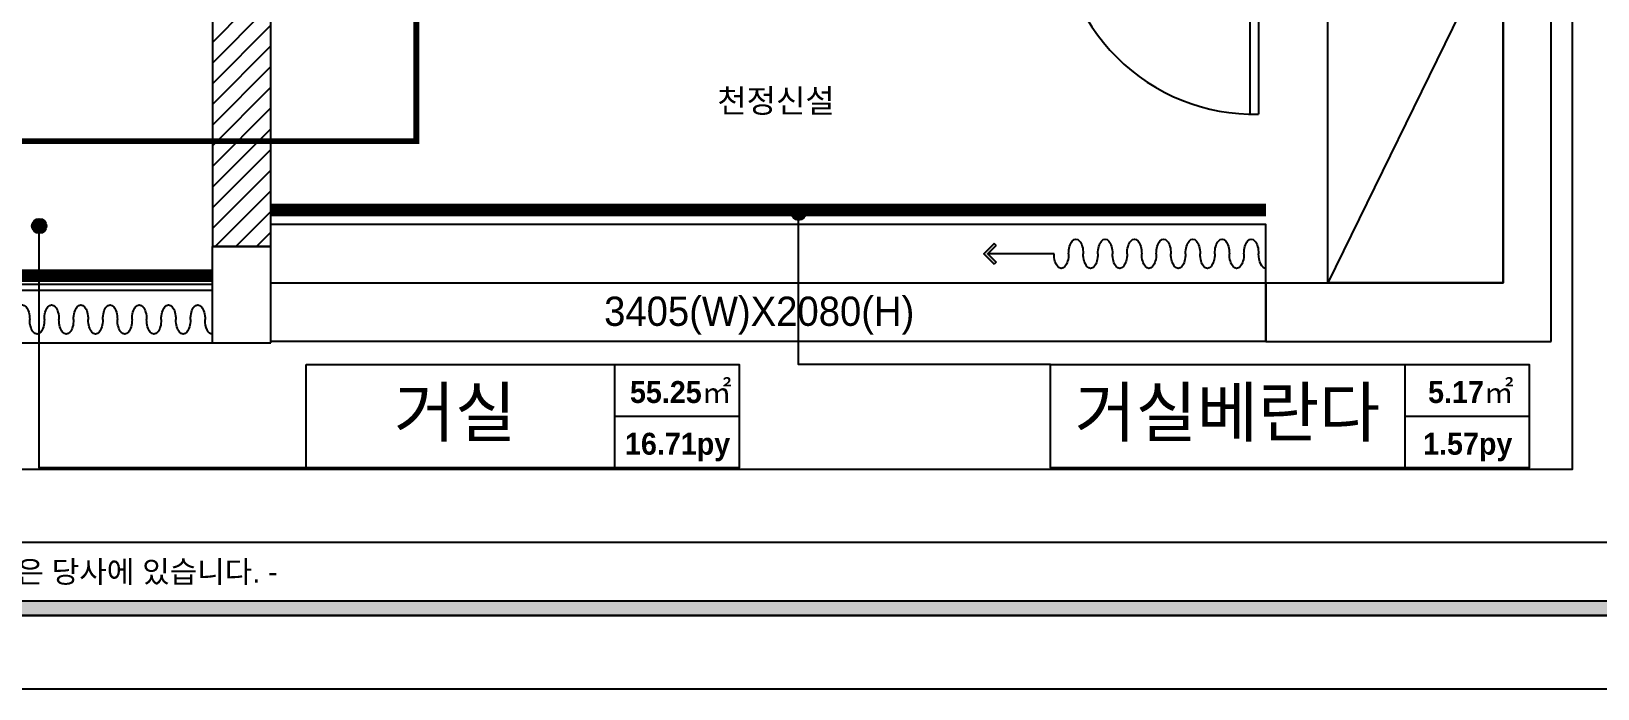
# Model space of a CAD drawing. Header units: inches. Extents: x -55157 to -7160, y -122257 to -52101.
# Drawn here: x -20336 to -14976, y -101594 to -99346 of the extents above; entities that cross this region are included whole.
import ezdxf
from ezdxf.enums import TextEntityAlignment as Align

# ---------------------------------------------------------------- set-up
doc = ezdxf.new("R2010")
doc.units = ezdxf.units.IN
doc.header["$LTSCALE"] = 50
doc.header["$MEASUREMENT"] = 0
for name, pattern in [('DASHEDX2', [1.5, 1, -0.5]), ('HID', [2.5, 1.5, -1]), ('HIDDEN', [0.375, 0.25, -0.125])]:
    doc.linetypes.add(name, pattern=pattern)
for name, color, linetype in [('0-ELC TEXT', 7, 'Continuous'), ('01. F-소품', 3, 'Continuous'), ('03-TEXT', 3, 'Continuous'), ('03-WAL NEW', 3, 'Continuous'), ('06-FUR', 6, 'Continuous'), ('06-LIGHT', 4, 'Continuous'), ('3.기호.계단선', 30, 'Continuous'), ('CEIL-LIGHT', 7, 'Continuous'), ('FORM(YOURNAME)-1', 1, 'Continuous'), ('FORM(YOURNAME)-11', 1, 'Continuous'), ('도면층2', 2, 'Continuous'), ('도면층4', 4, 'Continuous'), ('도면층5', 5, 'Continuous')]:
    doc.layers.add(name, color=color, linetype=linetype)
doc.styles.add('YOURNAME', font='HY울릉도M.TTF')
doc.styles.add('넥슨고딕', font='NEXONLv1GothicBold.ttf')
doc.styles.add('코레일둥고', font='Korail_Round_Gothic_Medium.ttf')

# ---------------------------------------------------------------- blocks, each defined once
blk = doc.blocks.new('FORM-ELEVATION')
at = {"layer": 'FORM(YOURNAME)-11'}
h = blk.add_hatch(color=256, dxfattribs=at)
h.dxf.hatch_style = 1
h.paths.add_polyline_path([(-10309, 35708), (71691, 35708), (71691, 35508), (-10309, 35508)])
h.paths.add_polyline_path([(-10309, -21492), (71691, -21492), (71691, -21692), (-10309, -21692)])
at = {"layer": 'Defpoints', "color": 158}
blk.add_line((62481, -20692), (-10309, -20692), dxfattribs=at)
for points in [[(-10309, -21692), (71691, -21692), (71691, 35708), (-10309, 35708)], [(-8309, 33708), (61071, 33708), (61071, -19692), (-8309, -19692)]]:
    blk.add_lwpolyline(points, close=True, dxfattribs=at)
at = {"layer": 'FORM(YOURNAME)-11', "color": 250}
blk.add_lwpolyline([(-11309, -22692), (72691, -22692), (72691, 36708), (-11309, 36708)], close=True, dxfattribs=at)
at = {"layer": 'FORM(YOURNAME)-11'}
blk.add_lwpolyline([(-10309, -21492), (71691, -21492), (71691, -21692), (-10309, -21692)], close=True, dxfattribs=at)
at = {"layer": 'FORM(YOURNAME)-11', "color": 1, "style": 'YOURNAME'}
blk.add_text("- 본 도서는 어떠한 경우에도 무단으로 도용할 수 없으며 도용시 '지적재산권' 보호에 관한 법률에 의거, 법적 분쟁이 발생합니다.  또한 본 도서에 관한 모든 저작권은 당사에 있습니다. -", height=300, dxfattribs=at).set_placement((28146, -21092), align=Align.MIDDLE_CENTER)
at = {"layer": 'FORM(YOURNAME)-11', "color": 3, "style": 'YOURNAME'}
for tag, height, p in [('1', 450, (71041, -1219)), ('2', 450, (71041, -1863)), ('3', 450, (71041, -3150)), ('4', 450, (71041, -5081)), ('5', 515, (71041, -7398)), ('6', 515, (71041, -9650)), ('7', 515, (71041, -11903)), ('8', 515, (71041, -14155)), ('9', 515, (71041, -16408)), ('10', 515, (66791, -18596)), ('11', 515, (71041, -18660)), ('12', 515, (66791, -20848)), ('13', 515, (71041, -20848))]:
    blk.add_attdef(tag, text='', height=height, dxfattribs=at).set_placement(p, align=Align.MIDDLE_RIGHT)
blk = doc.blocks.new('vudauseh')
at = {"layer": '도면층2'}
for p, q in [((-36635, -66300.2), (-36635, -55341.2)), ((-36799, -66100.2), (-36799, -64873.2)), ((-41216, -66280.2), (-41216, -65975.2)), ((-41016, -65975.2), (-41216, -65975.2)), ((-41016, -66305.2), (-41016, -65975.2)), ((-37611, -66100.2), (-36799, -66100.2)), ((-37611, -66300.2), (-37611, -66100.2)), ((-37611, -66300.2), (-36635, -66300.2)), ((-41216, -66305.2), (-41016, -66305.2))]:
    blk.add_line(p, q, dxfattribs=at)
at = {"layer": '도면층4'}
for p, q in [((-41216, -65975.2), (-41016, -65975.2)), ((-41016, -65975.2), (-41216, -65975.2)), ((-46635, -66305.2), (-41216, -66305.2))]:
    blk.add_line(p, q, dxfattribs=at)
for points in [[(-41216, -66105.2), (-46635, -66105.2), (-46635, -66305.2), (-41216, -66305.2)], [(-37611, -66300.2), (-41016, -66300.2), (-41016, -66100.2), (-37611, -66100.2)]]:
    blk.add_lwpolyline(points, close=True, dxfattribs=at)
at = {"layer": '0-ELC TEXT', "style": '코레일둥고'}
blk.add_text('3405(W)X2080(H)', height=100, dxfattribs=at).set_placement((-39875.5, -66247))
blk = doc.blocks.new('ccjwsjdeh')
at = {"layer": '03-WAL NEW'}
h = blk.add_hatch(dxfattribs=at)
h.set_pattern_fill('_USER', color=256, scale=50, angle=45, style=0, pattern_type=0)
h.set_pattern_definition([(45, (21500, -16519.2), (-35.35534, 35.35534), [])])
h.paths.add_polyline_path([(-19516, -81684.4), (-19716, -81684.4), (-19716, -82494.4), (-19516, -82494.4)])
blk.add_lwpolyline([(-19516, -81684.4), (-19716, -81684.4), (-19716, -82494.4), (-19516, -82494.4)], close=True, dxfattribs=at)
at = {"layer": '06-FUR', "color": 8}
blk.add_line((-15299, -81392.4), (-15899, -82619.4), dxfattribs=at)
blk.add_lwpolyline([(-15899, -81392.4), (-15299, -81392.4), (-15299, -82619.4), (-15899, -82619.4)], close=True, dxfattribs=at)
at = {"layer": '도면층4', "color": 8}
for p, q in [((-16166.1, -81362.4), (-16166.1, -82041.9)), ((-16136.1, -81362.4), (-16136.1, -82042.4))]:
    blk.add_line(p, q, dxfattribs=at)
at = {"layer": '도면층5', "color": 8}
blk.add_arc((-16151.1, -81376.9), 665.2, 178.7547, 271.2922, dxfattribs=at)
blk.add_blockref('vudauseh', (21500, -16519.2))
blk = doc.blocks.new('FFSFDF')
at = {"layer": '01. F-소품'}
blk.add_hatch(color=8, dxfattribs=at).paths.add_polyline_path([(1567672.9, 1746751.1), (1567679.9, 1746744.1), (1567715.3, 1746779.4), (1567679.9, 1746814.8), (1567672.9, 1746807.7), (1567701.2, 1746779.4)])
at = {"layer": '01. F-소품', "color": 8}
for p, q in [((1567474.8, 1746779.4), (1567701.2, 1746779.4)), ((1567672.9, 1746807.7), (1567679.9, 1746814.8)), ((1567672.9, 1746751.1), (1567679.9, 1746744.1))]:
    blk.add_line(p, q, dxfattribs=at)
for points in [[(1567672.9, 1746807.7), (1567701.2, 1746779.4), (1567672.9, 1746751.1)], [(1567679.9, 1746814.8), (1567715.3, 1746779.4), (1567679.9, 1746744.1)]]:
    blk.add_lwpolyline(points, dxfattribs=at)
for centre, start_param, end_param in [((1566799.8, 1746779.4), 1.570796, 4.712389), ((1566899.8, 1746779.4), 1.570796, 4.712389), ((1566999.8, 1746779.4), 1.570796, 4.712389), ((1567099.8, 1746779.4), 1.570796, 4.712389), ((1567199.8, 1746779.4), 1.570796, 4.712389), ((1567299.8, 1746779.4), 1.570796, 4.712389), ((1567399.8, 1746779.4), 1.570796, 4.712389), ((1566749.8, 1746779.4), 6.283185, 7.853982), ((1566849.8, 1746779.4), 4.712389, 7.853982), ((1566949.8, 1746779.4), 4.712389, 7.853982), ((1567049.8, 1746779.4), 4.712389, 7.853982), ((1567149.8, 1746779.4), 4.712389, 7.853982), ((1567249.8, 1746779.4), 4.712389, 7.853982), ((1567349.8, 1746779.4), 4.712389, 7.853982), ((1567449.8, 1746779.4), 4.712389, 7.853982)]:
    blk.add_ellipse(centre, major_axis=(0, -50), ratio=0.5, start_param=start_param, end_param=end_param, dxfattribs=at)

msp = doc.modelspace()

# ---------------------------------------------------------------- hatches: boundary and pattern name
at = {"layer": '0-ELC TEXT'}
h = msp.add_hatch(color=256, dxfattribs=at)
h.dxf.hatch_style = 1
edge = h.paths.add_edge_path()
edge.add_arc((-17710.002, -99966.491), 25, 270, 630)
h = msp.add_hatch(color=256, dxfattribs=at)
h.dxf.hatch_style = 1
edge = h.paths.add_edge_path()
edge.add_arc((-17710.002, -99966.491), 25, 270, 630)
h = msp.add_hatch(color=256, dxfattribs=at)
h.dxf.hatch_style = 1
edge = h.paths.add_edge_path()
edge.add_arc((-20308.506, -100011.678), 25, 270, 630)
h = msp.add_hatch(color=256, dxfattribs=at)
h.dxf.hatch_style = 1
edge = h.paths.add_edge_path()
edge.add_arc((-20308.506, -100011.678), 25, 270, 630)

# ---------------------------------------------------------------- linework, layer by layer
for p, q in [((-18338.367, -100838.95), (-18338.367, -100485.191)), ((-15634.659, -100838.95), (-15634.659, -100485.191)), ((-18338.367, -100662.07), (-17913.675, -100662.07)), ((-15634.659, -100662.07), (-15209.967, -100662.07))]:
    msp.add_line(p, q, dxfattribs=at)
for points in [[(-19395.57, -100838.95), (-20308.506, -100838.95), (-20308.506, -100011.678)], [(-16847.794, -100485.191), (-17710.002, -100485.191), (-17710.002, -99966.491)]]:
    msp.add_lwpolyline(points, dxfattribs=at)
for points in [[(-19395.57, -100485.191), (-17913.675, -100485.191), (-17913.675, -100838.95), (-19395.57, -100838.95)], [(-16847.794, -100485.191), (-15209.967, -100485.191), (-15209.967, -100838.95), (-16847.794, -100838.95)]]:
    msp.add_lwpolyline(points, close=True, dxfattribs=at)
for centre in [(-17710.002, -99966.491), (-17710.002, -99966.491), (-20308.506, -100011.678), (-20308.506, -100011.678)]:
    msp.add_circle(centre, 25, dxfattribs=at)
at = {"layer": '06-LIGHT'}
msp.add_line((-25134.967, -100231.45), (-19715.967, -100231.45), dxfattribs=at)
at = {"layer": '06-LIGHT', "color": 10, "linetype": 'HID', "const_width": 43.2}
for points in [[(-16110.967, -99956.45), (-19515.967, -99956.45)], [(-25134.967, -100181.45), (-19715.967, -100181.45)]]:
    msp.add_lwpolyline(points, dxfattribs=at)
at = {"layer": '06-LIGHT'}
msp.add_lwpolyline([(-16110.967, -100206.45), (-16110.967, -100006.45), (-19515.967, -100006.45)], dxfattribs=at)
at = {"layer": '3.기호.계단선', "linetype": 'HID'}
msp.add_lwpolyline([(-21664.933, -99721.45, 20, 20, 0), (-19017.923, -99721.45, 20, 20, 0), (-19017.923, -97294.831, 0, 0, 0)], format="xyseb", dxfattribs=at)

# ---------------------------------------------------------------- block references
at = {"color": 0, "xscale": -1}
for p in [(1550638.796, -1846885.878), (1547033.796, -1847110.878)]:
    msp.add_blockref('FFSFDF', p, dxfattribs=at)
at = {"layer": 'CEIL-LIGHT', "color": 10, "linetype": 'HIDDEN', "ltscale": 5}
msp.add_blockref('ccjwsjdeh', (0, -17587.01), dxfattribs=at)
at = {"layer": 'FORM(YOURNAME)-1', "xscale": 0.2500000000000001, "yscale": 0.2500000000000001, "zscale": 0.2500000000000001}
msp.add_blockref('FORM-ELEVATION', (-30330.324, -95920.999), dxfattribs=at)

# ---------------------------------------------------------------- texts
at = {"layer": '0-ELC TEXT', "color": 7, "linetype": 'DASHEDX2', "style": '코레일둥고'}
msp.add_text('천정신설', height=80, dxfattribs=at).set_placement((-17988.218, -99623.567))
at = {"layer": '03-TEXT'}
for s, height, style, p in [('거실', 166.6667, '코레일둥고', (-18885.437, -100731.491)), ('55.25㎡', 75, '넥슨고딕', (-18113.102, -100616.985)), ('거실베란다', 166.6667, '코레일둥고', (-16242.64, -100731.491)), ('5.17㎡', 75, '넥슨고딕', (-15409.394, -100616.985)), ('16.71py', 75, '넥슨고딕', (-18124.052, -100793.864)), ('1.57py', 75, '넥슨고딕', (-15420.345, -100793.864))]:
    msp.add_text(s, height=height, dxfattribs=dict(at, style=style)).set_placement(p, align=Align.CENTER)

doc.saveas('drawing.dxf')
